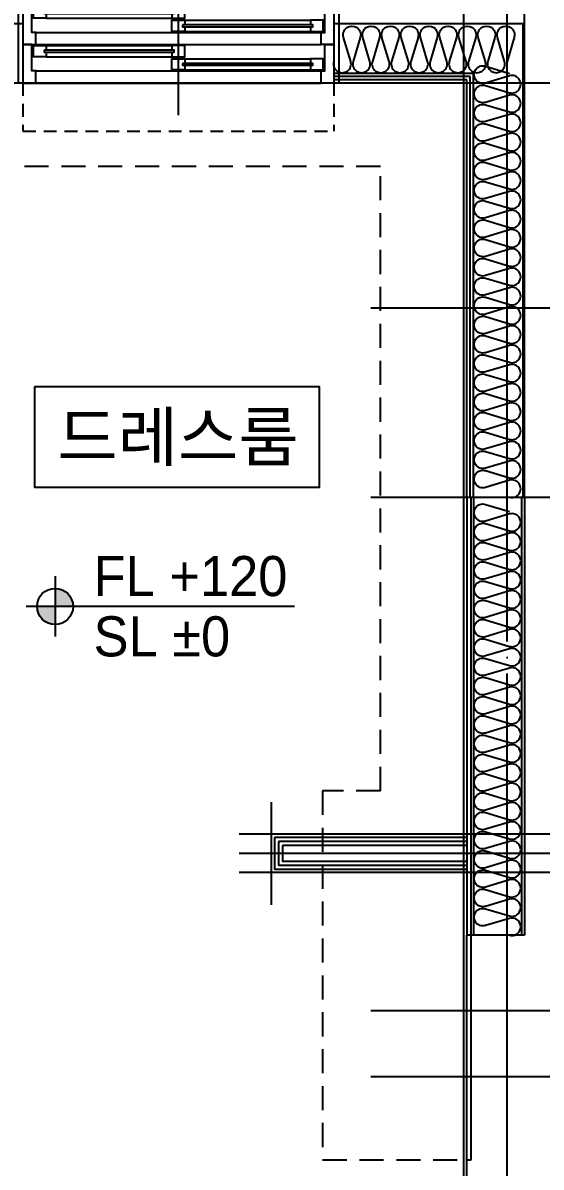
# Model space of a CAD drawing. Header units: millimetres. Extents: x -24416 to 92204, y -190080 to 23760.
# Drawn here: x 31656 to 33272, y -117843 to -114278 of the extents above; entities that cross this region are included whole.
import ezdxf
from ezdxf.enums import TextEntityAlignment as Align
from ezdxf.xclip import XClip

# ---------------------------------------------------------------- set-up
doc = ezdxf.new("R2010")
doc.units = ezdxf.units.MM
doc.header["$LTSCALE"] = 50
doc.header["$XCLIPFRAME"] = 0
for name, pattern in [('AUDIT_D_220706163347-0', [0]), ('CEN', [62, 60, -1, 0, -1]), ('H', [1.3, 0.8, -0.5]), ('HID', [2.3, 1.5, -0.8])]:
    doc.linetypes.add(name, pattern=pattern)
for name, color, linetype in [('A-레벨', 7, 'AUDIT_D_220706163347-0'), ('A-창호부호', 4, 'Continuous'), ('CEN_CON', 1, 'CEN'), ('CEN_WALL', 12, 'CEN'), ('CONC', 2, 'Continuous'), ('dan1', 7, 'HID'), ('INS', 8, 'Continuous'), ('WAL_DRY', 7, 'Continuous'), ('WIN', 4, 'Continuous'), ('실명', 3, 'AUDIT_D_220706163347-0'), ('실명박스', 7, 'AUDIT_D_220706163347-0'), ('커튼박스', 6, 'Continuous')]:
    doc.layers.add(name, color=color, linetype=linetype)
doc.layers.add('Defpoint', color=135, linetype='Continuous', plot=False)
doc.layers.add('MC', color=135, linetype='Continuous', plot=False)
doc.styles.add('HAUD01', font='Dotum.ttf')

# ---------------------------------------------------------------- blocks, each defined once
blk = doc.blocks.new('WIN_이중창_1000')
at = {"layer": 'Defpoint'}
for p, q in [((-15, 240), (-15, 0)), ((985, 240), (985, 0))]:
    blk.add_line(p, q, dxfattribs=at)
at = {"layer": 'WIN'}
blk.add_line((485, -100), (485, 340), dxfattribs=at)
at = {"layer": 'WIN', "color": 8}
for p, q in [((942, 240), (28, 240)), ((897, 237), (505, 237)), ((465, 196), (73, 196)), ((897, 202), (505, 202)), ((930, 158), (40, 158)), ((465, 161), (73, 161)), ((930, 120), (40, 120)), ((897, 117), (505, 117)), ((465, 76), (73, 76)), ((897, 82), (505, 82)), ((930, 38), (40, 38)), ((465, 41), (73, 41)), ((930, 0), (40, 0))]:
    blk.add_line(p, q, dxfattribs=at)
at = {"layer": 'WIN'}
for points in [[(40, 158), (28, 158), (28, 240), (0, 240), (0, 120), (40, 120), (40, 158)], [(505, 216.5), (505, 202), (465, 202), (465, 237), (505, 237), (505, 222.5)], [(904, 222.5), (904, 216.5), (498, 216.5), (498, 222.5), (904, 222.5)], [(897, 216.5), (897, 202), (937, 202), (937, 237), (897, 237), (897, 222.5)], [(930, 158), (942, 158), (942, 240), (970, 240), (970, 120), (930, 120), (930, 158)], [(73, 175.5), (73, 161), (33, 161), (33, 196), (73, 196), (73, 181.5)], [(472, 181.5), (472, 175.5), (66, 175.5), (66, 181.5), (472, 181.5)], [(465, 175.5), (465, 161), (505, 161), (505, 196), (465, 196), (465, 181.5)], [(40, 38), (28, 38), (28, 120), (0, 120), (0, 0), (40, 0), (40, 38)], [(505, 96.5), (505, 82), (465, 82), (465, 117), (505, 117), (505, 102.5)], [(897, 96.5), (897, 82), (937, 82), (937, 117), (897, 117), (897, 102.5)], [(930, 38), (942, 38), (942, 120), (970, 120), (970, 0), (930, 0), (930, 38)], [(73, 55.5), (73, 41), (33, 41), (33, 76), (73, 76), (73, 61.5)], [(465, 55.5), (465, 41), (505, 41), (505, 76), (465, 76), (465, 61.5)], [(904, 102.5), (904, 96.5), (498, 96.5), (498, 102.5), (904, 102.5)], [(472, 61.5), (472, 55.5), (66, 55.5), (66, 61.5), (472, 61.5)]]:
    blk.add_lwpolyline(points, dxfattribs=at)
blk = doc.blocks.new('insul1')
blk.add_lwpolyline([(0, 0.25, 1.344031), (0.35, 0.25), (0.2, 0.75, -1.344031), (0.55, 0.75), (0.4, 0.25)], format="xyb")
blk = doc.blocks.new('U-121A(기본)', base_point=(-97042.6, -98978.4))
at = {"layer": 'CEN_CON'}
blk.add_line((-97042.6, -99278.4), (-97042.6, -88643.4), dxfattribs=at)
at = {"layer": 'CEN_WALL'}
blk.add_line((-96437.6, -93738.4), (-97877.6, -93738.4), dxfattribs=at)
at = {"layer": 'CONC'}
blk.add_line((-96987.6, -92628.4), (-96987.6, -89733.4), dxfattribs=at)
at = {"layer": 'dan1'}
for points in [[(-97437.6, -93543.4), (-97437.6, -91598.4), (-100787.6, -91598.4)], [(-97437.6, -93543.4), (-97617.6, -93543.4), (-97617.6, -94693.4), (-97177.6, -94693.4)]]:
    blk.add_lwpolyline(points, dxfattribs=at)
at = {"layer": 'INS'}
for p, q in [((-98552.6, -91153.4), (-101612.6, -91153.4)), ((-96992.6, -91153.4), (-97582.6, -91153.4)), ((-96992.6, -92628.4), (-96992.6, -91153.4)), ((-97147.6, -91308.4), (-97582.6, -91308.4)), ((-97147.6, -92628.4), (-97147.6, -91308.4))]:
    blk.add_line(p, q, dxfattribs=at)
at = {"layer": 'MC'}
for p, q in [((-97177.6, -99278.4), (-97177.6, -88643.4)), ((-96437.6, -91338.4), (-99207.6, -91338.4)), ((-97777.6, -93898.4), (-97777.6, -93578.4)), ((-96437.6, -93678.4), (-97877.6, -93678.4)), ((-96437.6, -93798.4), (-97877.6, -93798.4))]:
    blk.add_line(p, q, dxfattribs=at)
at = {"layer": 'WAL_DRY'}
for p, q in [((-97157.6, -91318.4), (-97582.6, -91318.4)), ((-97167.6, -91328.4), (-97582.6, -91328.4)), ((-97167.6, -92628.4), (-97167.6, -91328.4)), ((-97157.6, -92628.4), (-97157.6, -91318.4)), ((-97167.6, -93688.4), (-97767.6, -93688.4)), ((-97767.6, -93688.4), (-97767.6, -93788.4)), ((-97167.6, -93700.9), (-97755.1, -93700.9)), ((-97755.1, -93700.9), (-97755.1, -93775.9)), ((-97167.6, -93713.4), (-97742.6, -93713.4)), ((-97742.6, -93713.4), (-97742.6, -93763.4)), ((-97167.6, -93788.4), (-97767.6, -93788.4)), ((-97167.6, -93775.9), (-97755.1, -93775.9)), ((-97167.6, -93763.4), (-97742.6, -93763.4))]:
    blk.add_line(p, q, dxfattribs=at)
at = {"layer": '커튼박스', "linetype": 'H'}
for p, q in [((-98552.6, -91338.4), (-98552.6, -91488.4)), ((-97582.6, -91338.4), (-97582.6, -91488.4)), ((-98552.6, -91488.4), (-97582.6, -91488.4))]:
    blk.add_line(p, q, dxfattribs=at)
at = {"layer": 'INS', "xscale": 150, "yscale": 150, "zscale": 150, "row_count": 1, "column_count": 9, "row_spacing": 0, "column_spacing": 60}
blk.add_blockref('insul1', (-97582.6, -91308.4), dxfattribs=at)
at = {"layer": 'INS', "xscale": 150.0000000000002, "yscale": 150.0000000000002, "zscale": 150.0000000000002, "rotation": 90, "row_count": 1, "column_count": 22, "row_spacing": -4.733165431326071e-30, "column_spacing": 60.00000000000009}
blk.add_blockref('insul1', (-96997.6, -92628.4), dxfattribs=at)
at = {"layer": 'WIN', "xscale": -1}
blk.add_blockref('WIN_이중창_1000', (-97582.6, -91338.4), dxfattribs=at)
blk = doc.blocks.new('U-121B(기본)1', base_point=(-58206.9, -129495.9))
at = {"layer": 'CEN_CON'}
for p, q in [((-83376.9, -119460.9), (-73536.9, -119460.9)), ((-83376.9, -120050.9), (-80037.6, -120050.9))]:
    blk.add_line(p, q, dxfattribs=at)
at = {"layer": 'CEN_WALL'}
blk.add_line((-83376.9, -121650.9), (-80606.9, -121650.9), dxfattribs=at)
at = {"layer": 'CONC'}
for p, q in [((-82896.9, -120050.9), (-82896.9, -121415.9)), ((-82896.9, -121415.9), (-83063.9, -121415.9)), ((-83063.9, -122115.9), (-83063.9, -121415.9)), ((-83076.9, -122115.9), (-83063.9, -122115.9)), ((-83076.9, -124260.9), (-83076.9, -122115.9))]:
    blk.add_line(p, q, dxfattribs=at)
at = {"layer": 'INS'}
for p, q in [((-83056.9, -120050.9), (-83056.9, -121415.9)), ((-82906.9, -120050.9), (-82906.9, -121415.9)), ((-83076.9, -122115.9), (-83076.9, -121415.9)), ((-83063.9, -121415.9), (-83076.9, -121415.9))]:
    blk.add_line(p, q, dxfattribs=at)
at = {"layer": 'MC'}
blk.add_line((-83376.9, -121855.9), (-80606.9, -121855.9), dxfattribs=at)
at = {"layer": 'WAL_DRY'}
for p, q in [((-83076.9, -120050.9), (-83076.9, -121415.9)), ((-83064.4, -120050.9), (-83064.4, -121415.9))]:
    blk.add_line(p, q, dxfattribs=at)
at = {"layer": 'INS', "xscale": 150.0000000000002, "yscale": 150.0000000000002, "zscale": 150.0000000000002, "rotation": 90, "row_count": 1, "column_count": 22, "row_spacing": -4.733165431326071e-30, "column_spacing": 60.00000000000011}
blk.add_blockref('insul1', (-82906.9, -121415.9), dxfattribs=at)
blk = doc.blocks.new('A$Cb33ca4a3')
at = {"layer": 'A-레벨'}
h = blk.add_hatch(color=256, dxfattribs=at)
h.paths.add_polyline_path([(31756, -139912.6), (31756, -139856.4), (31699.8, -139856.4, 0.414214)])
h.paths.add_polyline_path([(31756, -139800.1), (31756, -139856.4), (31812.3, -139856.4, 0.414214)])
for p, q in [((31756, -139762.6), (31756, -139950.1)), ((32503.1, -139856.4), (31666, -139856.4))]:
    blk.add_line(p, q, dxfattribs=at)
blk.add_circle((31756, -139856.4), 56.2, dxfattribs=at)
at = {"layer": 'A-레벨', "color": 4, "style": 'HAUD01'}
for s, p in [('FL +120', (31876.1, -139824.4)), ('SL %%P0', (31876.1, -140012.2))]:
    blk.add_text(s, height=125, dxfattribs=at).set_placement(p)

msp = doc.modelspace()

# ---------------------------------------------------------------- linework, layer by layer
at = {"layer": '실명박스'}
msp.add_lwpolyline([(31691.5, -115412.3), (31691.5, -115724.8), (32580.5, -115724.8), (32580.5, -115412.3)], close=True, dxfattribs=at)

# ---------------------------------------------------------------- block references
ref = msp.add_blockref('U-121B(기본)1', (57910.6, -125200.9))
XClip(ref).set_block_clipping_path([(-111616.9138503033, -126700.852294269), (-81751.3515025216, -113325.8522942689)])
msp.add_blockref('U-121A(기본)', (33165.6, -122105.9))
at = {"layer": 'A-창호부호'}
msp.add_blockref('A$Cb33ca4a3', (0, 23760), dxfattribs=at)

# ---------------------------------------------------------------- texts
at = {"layer": '실명', "style": 'HAUD01'}
msp.add_text('드레스룸', height=150, dxfattribs=at).set_placement((32139.5, -115566.3), align=Align.MIDDLE)

doc.saveas('drawing.dxf')
